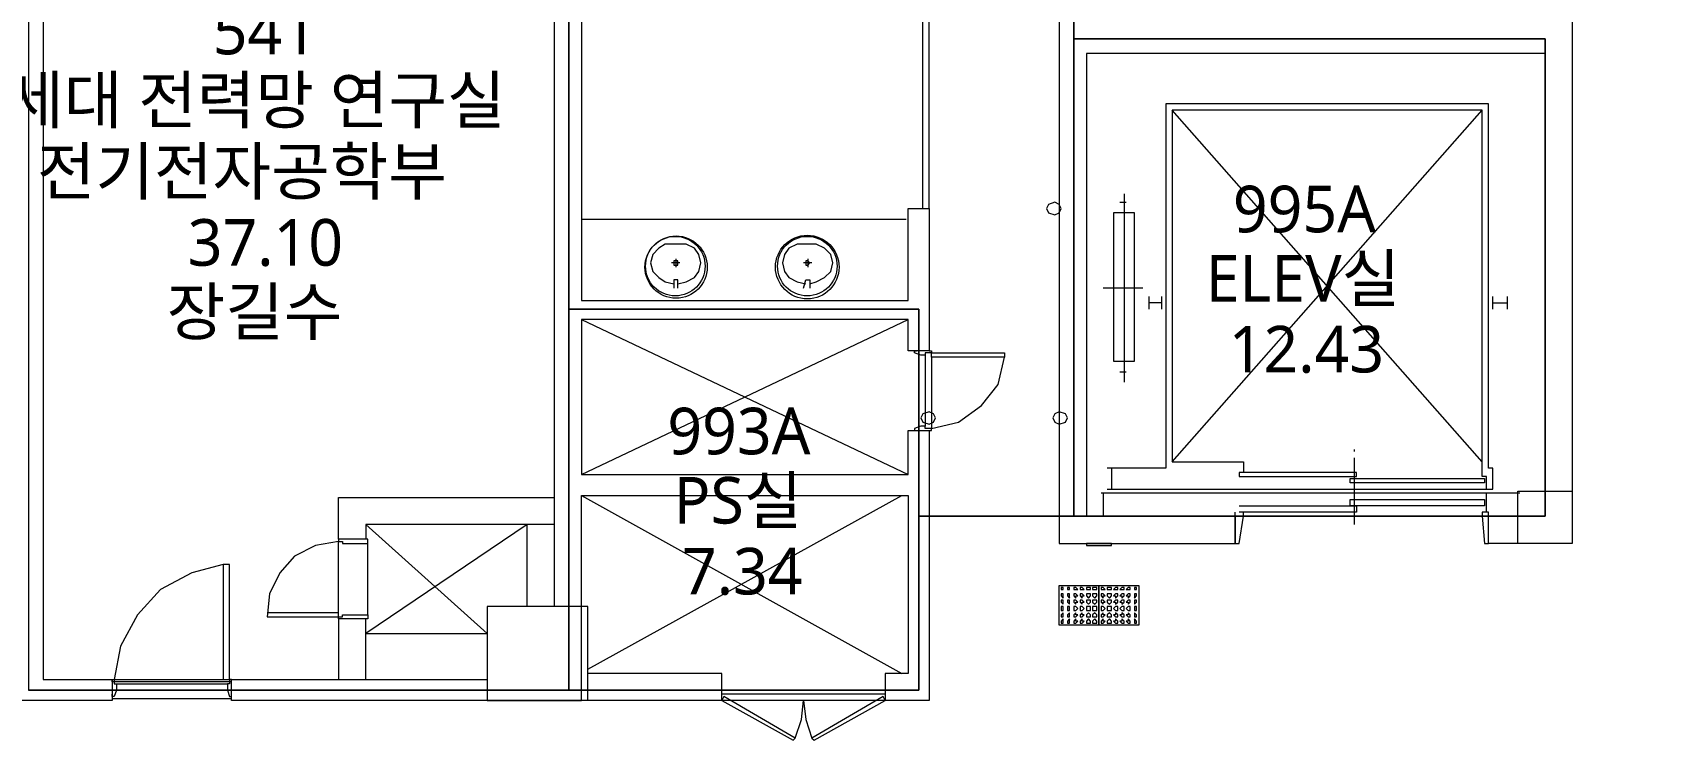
# Model space of a CAD drawing. Header units: millimetres. Extents: x -4048 to 127016, y -1911 to 106724.
# Drawn here: x 60472 to 72594, y 29313 to 34569 of the extents above; entities that cross this region are included whole.
import ezdxf

# ---------------------------------------------------------------- set-up
doc = ezdxf.new("R2010")
doc.units = ezdxf.units.MM
doc.layers.add('PDF_문자', color=7, linetype='Continuous')
doc.layers.add('PDF_형상', color=7, linetype='Continuous')
doc.styles.add('PDF 맑은 고딕', font='malgun.ttf')

msp = doc.modelspace()

# ---------------------------------------------------------------- linework, layer by layer
at = {"layer": 'PDF_형상', "lineweight": 5}
for points in [[(80955, 87744), (80955, 64711), (67502, 64711), (67502, 57681), (68404, 57681), (70192, 57681), (70192, 49764), (71732, 49764), (71732, 42221), (71701, 42221), (68201, 42221), (68201, 34523), (71701, 34523), (71701, 30977), (68201, 30977), (67050, 30977), (67050, 29686), (64453, 29686), (60441, 29686)], [(62945, 42113), (62945, 42719), (62338, 42719), (62338, 42113), (68093, 42113), (68093, 39064), (66319, 39064), (66319, 38862), (68093, 38862), (68093, 30775), (69399, 30775), (69399, 31008)], [(71794, 42113), (68295, 42113), (68295, 39064), (71903, 39064), (71903, 30775), (71281, 30775), (71281, 31008), (71234, 31008), (71234, 30977), (71250, 30775), (71281, 30775)], [(64546, 39064), (64546, 32579), (66973, 32579), (66973, 33263), (67128, 33263), (67128, 32205), (66973, 32205), (66973, 32439), (64546, 32439), (64546, 31288), (66973, 31288), (66973, 31614), (67128, 31614), (67128, 29608), (61949, 29608), (61949, 29764), (63847, 29764)], [(60549, 38862), (60549, 29764), (61063, 29764), (61063, 29608), (59103, 29608), (59103, 29764), (60347, 29764), (60347, 38862)], [(64344, 38364), (64344, 30308)], [(67082, 33263), (67082, 34725)], [(67128, 33263), (67128, 34725)], [(71281, 30977), (71499, 30977), (71499, 31163), (71701, 31163), (71701, 34414), (68295, 34414), (68295, 30977), (69399, 30977), (69399, 30775), (69430, 30775), (69461, 30977), (69461, 31008)], [(68450, 31179), (71312, 31179), (71312, 31334), (71281, 31334), (71281, 34041), (68886, 34041), (68886, 31334), (68450, 31334)], [(71265, 31179), (71265, 31272), (71234, 31272), (71234, 33994), (68932, 33994), (68932, 31381), (69461, 31381), (69461, 31303)], [(68932, 31381), (71234, 33994)], [(71234, 31381), (68932, 33994)], [(68575, 33372), (68575, 31972)], [(68544, 33310), (68590, 33310)], [(64546, 33185), (66957, 33185)], [(65262, 32703), (65324, 32719), (65386, 32750), (65417, 32796), (65433, 32859), (65417, 32921), (65386, 32968), (65324, 32999), (65169, 32999), (65122, 32968), (65075, 32921), (65060, 32859), (65075, 32796), (65122, 32750), (65169, 32719), (65231, 32703)], [(66242, 32703), (66288, 32719), (66351, 32750), (66397, 32796), (66413, 32859), (66397, 32921), (66351, 32968), (66288, 32999), (66148, 32999), (66086, 32968), (66055, 32921), (66040, 32859), (66055, 32796), (66086, 32750), (66148, 32719), (66211, 32703)], [(65277, 32859), (65215, 32859)], [(65246, 32890), (65246, 32828)], [(66257, 32859), (66195, 32859)], [(66226, 32890), (66226, 32828)], [(65262, 32672), (65262, 32734), (65231, 32734), (65231, 32672)], [(66195, 32672), (66211, 32734), (66242, 32734), (66242, 32672)], [(68715, 32672), (68419, 32672)], [(68761, 32516), (68761, 32610)], [(68855, 32516), (68855, 32610)], [(71312, 32516), (71312, 32610)], [(71421, 32516), (71421, 32610)], [(68855, 32563), (68761, 32563)], [(71312, 32563), (71421, 32563)], [(64546, 31288), (66973, 32439)], [(64546, 32439), (66973, 31288)], [(67128, 32205), (67144, 32205), (67144, 32190), (67097, 32190), (67097, 32174), (67066, 32174), (67019, 32190), (67019, 32205), (67035, 32205)], [(67097, 32174), (67097, 31646)], [(67144, 32159), (67144, 31630), (67346, 31677), (67517, 31801), (67641, 31957), (67688, 32159)], [(68544, 32050), (68590, 32050)], [(67128, 31614), (67144, 31614), (67144, 31630), (67097, 31630), (67097, 31646), (67066, 31646), (67019, 31630), (67019, 31614), (67035, 31614)], [(70285, 31459), (70285, 31474)], [(70285, 30915), (70285, 31412)], [(68481, 31334), (68481, 31179)], [(62960, 30246), (62960, 30775), (62960, 30806), (62742, 30806), (62742, 31117), (64344, 31117)], [(64546, 31132), (66926, 29810)], [(64546, 30308), (64546, 31132), (66973, 31132), (66973, 29810), (66802, 29810), (66802, 29608)], [(64593, 29841), (66926, 31132)], [(71514, 31148), (68404, 31148)], [(68419, 31148), (68419, 30977)], [(69430, 31055), (70301, 31055), (70301, 31008), (69430, 31008)], [(71265, 31008), (71265, 31148)], [(64344, 30915), (62945, 30915), (62945, 30806), (62742, 30806), (62742, 30790), (62773, 30790), (62773, 30775), (62960, 30775)], [(64142, 30308), (64142, 30915), (62945, 30106), (63847, 30106), (62945, 30915)], [(61887, 30619), (61654, 30557), (61420, 30432), (61249, 30246), (61125, 30013), (61078, 29764), (61887, 29764)], [(64593, 29608), (64593, 30308), (63847, 30308), (63847, 29608)], [(62742, 30261), (62214, 30261)], [(62945, 29764), (62945, 30215), (62742, 30215), (62742, 30230), (62773, 30230), (62773, 30246), (62960, 30246), (62960, 30215), (62742, 30215), (62742, 29764)], [(61063, 29748), (61063, 29764), (61078, 29764), (61078, 29733), (61094, 29733), (61094, 29686), (61078, 29639), (61063, 29639), (61063, 29655)], [(61094, 29733), (61918, 29733)], [(61949, 29748), (61949, 29764), (61934, 29764), (61934, 29733), (61918, 29733), (61918, 29686), (61934, 29639), (61949, 29639), (61949, 29655)], [(65589, 29608), (65589, 29810), (64593, 29810)], [(66802, 29655), (65589, 29655)], [(66133, 29328), (66180, 29468), (66195, 29608), (66211, 29468), (66257, 29328)]]:
    msp.add_lwpolyline(points, dxfattribs=at)
for points in [[(60441, 38971), (60441, 29686), (64453, 29686), (64453, 32516), (64453, 38971)], [(64453, 38971), (64453, 38706), (64453, 32516), (67050, 32516), (67050, 30977), (68201, 30977), (68201, 34523), (68201, 38971)], [(68201, 30977), (71701, 30977), (71701, 34523), (68201, 34523)], [(68061, 33216), (68093, 33232), (68108, 33263), (68093, 33294), (68061, 33310), (68015, 33294), (67999, 33263), (68015, 33232)], [(68652, 32128), (68652, 33232), (68497, 33232), (68497, 32128)], [(65262, 32859), (65262, 32874), (65246, 32874), (65231, 32874), (65231, 32859), (65231, 32843), (65246, 32843), (65262, 32843)], [(66242, 32859), (66226, 32874), (66211, 32874), (66211, 32859), (66211, 32843), (66226, 32843)], [(64453, 29686), (67050, 29686), (67050, 32516), (64453, 32516)], [(67144, 32190), (67688, 32190), (67688, 32159), (67144, 32159)], [(67066, 31708), (67082, 31677), (67128, 31661), (67159, 31677), (67175, 31708), (67159, 31739), (67128, 31754), (67082, 31739)], [(68155, 31708), (68139, 31739), (68093, 31754), (68061, 31739), (68046, 31708), (68061, 31677), (68093, 31661), (68139, 31677)], [(70301, 31272), (70301, 31303), (69430, 31303), (69430, 31272)], [(71250, 31257), (71250, 31226), (70254, 31226), (70254, 31257)], [(71903, 31163), (71903, 30775), (71499, 30775), (71499, 31163)], [(71250, 31055), (70254, 31055), (70254, 31101), (71250, 31101)], [(62214, 30230), (62742, 30230), (62742, 30790), (62571, 30759), (62416, 30681), (62307, 30557), (62229, 30401)], [(68295, 30759), (68481, 30759), (68481, 30775), (68295, 30775)], [(61934, 29764), (61934, 30619), (61887, 30619), (61887, 29764)], [(68093, 30464), (68388, 30464), (68388, 30168), (68093, 30168)], [(68124, 30432), (68124, 30448), (68108, 30448), (68108, 30432)], [(68170, 30432), (68170, 30448), (68155, 30448), (68155, 30432)], [(68232, 30432), (68217, 30448), (68201, 30448), (68201, 30432), (68217, 30432)], [(68279, 30432), (68264, 30448), (68248, 30448), (68248, 30432), (68264, 30432)], [(68326, 30432), (68326, 30448), (68310, 30448), (68295, 30448), (68295, 30432), (68310, 30432)], [(68372, 30432), (68372, 30448), (68357, 30448), (68341, 30448), (68341, 30432), (68357, 30432)], [(68388, 30464), (68684, 30464), (68684, 30168), (68388, 30168)], [(68435, 30432), (68419, 30448), (68404, 30448), (68404, 30432), (68419, 30432)], [(68481, 30432), (68481, 30448), (68466, 30448), (68450, 30448), (68450, 30432), (68466, 30432)], [(68528, 30432), (68528, 30448), (68512, 30448), (68497, 30432), (68512, 30432)], [(68575, 30432), (68575, 30448), (68559, 30448), (68544, 30432), (68559, 30432)], [(68621, 30432), (68621, 30448), (68606, 30448), (68590, 30432), (68606, 30432)], [(68668, 30432), (68668, 30448), (68652, 30448), (68652, 30432)], [(64546, 29608), (64546, 30308), (63847, 30308), (63847, 29608)], [(68124, 30386), (68124, 30401), (68108, 30401), (68108, 30386), (68124, 30370)], [(68124, 30339), (68124, 30355), (68108, 30355), (68108, 30339), (68124, 30324)], [(68124, 30292), (68124, 30308), (68108, 30308), (68108, 30292), (68108, 30277), (68124, 30277)], [(68170, 30386), (68170, 30401), (68155, 30401), (68155, 30386), (68170, 30370)], [(68170, 30339), (68170, 30355), (68155, 30355), (68155, 30339), (68170, 30324)], [(68170, 30292), (68170, 30308), (68155, 30308), (68155, 30292), (68155, 30277), (68170, 30277)], [(68232, 30386), (68217, 30401), (68201, 30401), (68201, 30386), (68217, 30370), (68217, 30386)], [(68232, 30339), (68217, 30355), (68201, 30355), (68201, 30339), (68217, 30324), (68217, 30339)], [(68232, 30292), (68217, 30308), (68201, 30308), (68201, 30292), (68201, 30277), (68217, 30277)], [(68279, 30386), (68264, 30401), (68248, 30401), (68248, 30386), (68264, 30370), (68264, 30386)], [(68279, 30339), (68264, 30355), (68248, 30355), (68248, 30339), (68264, 30324), (68264, 30339)], [(68279, 30292), (68264, 30308), (68248, 30308), (68248, 30292), (68248, 30277), (68264, 30277)], [(68326, 30386), (68326, 30401), (68310, 30401), (68295, 30401), (68295, 30386), (68310, 30370)], [(68326, 30339), (68326, 30355), (68310, 30355), (68295, 30355), (68295, 30339), (68310, 30324)], [(68326, 30292), (68326, 30308), (68310, 30308), (68295, 30308), (68295, 30292), (68295, 30277), (68310, 30277), (68326, 30277)], [(68372, 30386), (68372, 30401), (68357, 30401), (68341, 30401), (68341, 30386), (68357, 30370)], [(68372, 30339), (68372, 30355), (68357, 30355), (68341, 30355), (68341, 30339), (68357, 30324)], [(68372, 30292), (68372, 30308), (68357, 30308), (68341, 30308), (68341, 30292), (68341, 30277), (68357, 30277), (68372, 30277)], [(68435, 30386), (68419, 30401), (68404, 30401), (68404, 30386), (68419, 30370), (68419, 30386)], [(68435, 30339), (68419, 30355), (68404, 30355), (68404, 30339), (68419, 30324), (68419, 30339)], [(68435, 30292), (68419, 30308), (68404, 30308), (68404, 30292), (68404, 30277), (68419, 30277)], [(68481, 30386), (68481, 30401), (68466, 30401), (68450, 30401), (68450, 30386), (68466, 30370)], [(68481, 30339), (68481, 30355), (68466, 30355), (68450, 30355), (68450, 30339), (68466, 30324)], [(68481, 30292), (68481, 30308), (68466, 30308), (68450, 30308), (68450, 30292), (68450, 30277), (68466, 30277), (68481, 30277)], [(68528, 30386), (68528, 30401), (68512, 30401), (68497, 30386), (68512, 30386), (68512, 30370)], [(68528, 30339), (68528, 30355), (68512, 30355), (68497, 30339), (68512, 30339), (68512, 30324)], [(68528, 30292), (68528, 30308), (68512, 30308), (68497, 30292), (68512, 30277), (68528, 30277)], [(68575, 30386), (68575, 30401), (68559, 30401), (68544, 30386), (68559, 30386), (68559, 30370)], [(68575, 30339), (68575, 30355), (68559, 30355), (68544, 30339), (68559, 30339), (68559, 30324)], [(68575, 30292), (68575, 30308), (68559, 30308), (68544, 30292), (68559, 30277), (68575, 30277)], [(68621, 30386), (68621, 30401), (68606, 30401), (68590, 30386), (68606, 30386), (68606, 30370)], [(68621, 30339), (68621, 30355), (68606, 30355), (68590, 30339), (68606, 30339), (68606, 30324)], [(68621, 30292), (68621, 30308), (68606, 30308), (68590, 30292), (68606, 30277), (68621, 30277)], [(68668, 30386), (68668, 30401), (68652, 30401), (68652, 30386), (68652, 30370)], [(68668, 30339), (68668, 30355), (68652, 30355), (68652, 30339), (68652, 30324)], [(68668, 30292), (68668, 30308), (68652, 30308), (68652, 30292), (68652, 30277), (68668, 30277)], [(68124, 30246), (68124, 30261), (68108, 30246), (68108, 30230), (68124, 30230)], [(68124, 30199), (68124, 30215), (68108, 30199), (68108, 30184), (68124, 30184)], [(68170, 30246), (68170, 30261), (68155, 30246), (68155, 30230), (68170, 30230)], [(68170, 30199), (68170, 30215), (68155, 30199), (68155, 30184), (68170, 30184)], [(68232, 30246), (68217, 30246), (68217, 30261), (68201, 30246), (68201, 30230), (68217, 30230)], [(68232, 30199), (68217, 30199), (68217, 30215), (68201, 30199), (68201, 30184), (68217, 30184)], [(68279, 30246), (68264, 30246), (68264, 30261), (68248, 30246), (68248, 30230), (68264, 30230)], [(68279, 30199), (68264, 30199), (68264, 30215), (68248, 30199), (68248, 30184), (68264, 30184)], [(68326, 30246), (68310, 30261), (68295, 30246), (68295, 30230), (68310, 30230), (68326, 30230)], [(68326, 30199), (68310, 30215), (68295, 30199), (68295, 30184), (68310, 30184), (68326, 30184)], [(68372, 30246), (68357, 30261), (68341, 30246), (68341, 30230), (68357, 30230), (68372, 30230)], [(68372, 30199), (68357, 30215), (68341, 30199), (68341, 30184), (68357, 30184), (68372, 30184)], [(68435, 30246), (68419, 30246), (68419, 30261), (68404, 30246), (68404, 30230), (68419, 30230)], [(68435, 30199), (68419, 30199), (68419, 30215), (68404, 30199), (68404, 30184), (68419, 30184)], [(68481, 30246), (68466, 30261), (68450, 30246), (68450, 30230), (68466, 30230), (68481, 30230)], [(68481, 30199), (68466, 30215), (68450, 30199), (68450, 30184), (68466, 30184), (68481, 30184)], [(68528, 30246), (68512, 30261), (68512, 30246), (68497, 30246), (68512, 30230), (68528, 30230)], [(68528, 30199), (68512, 30215), (68512, 30199), (68497, 30199), (68512, 30184), (68528, 30184)], [(68575, 30246), (68559, 30261), (68559, 30246), (68544, 30246), (68559, 30230), (68575, 30230)], [(68575, 30199), (68559, 30215), (68559, 30199), (68544, 30199), (68559, 30184), (68575, 30184)], [(68621, 30246), (68606, 30261), (68606, 30246), (68590, 30246), (68606, 30230), (68621, 30230)], [(68621, 30199), (68606, 30215), (68606, 30199), (68590, 30199), (68606, 30184), (68621, 30184)], [(68668, 30246), (68652, 30261), (68652, 30246), (68652, 30230), (68668, 30230)], [(68668, 30199), (68652, 30215), (68652, 30199), (68652, 30184), (68668, 30184)], [(61949, 29748), (61063, 29748), (61063, 29624), (61949, 29624)], [(65604, 29639), (65589, 29608), (66117, 29313), (66133, 29328)], [(66786, 29639), (66257, 29328), (66273, 29313), (66802, 29608)]]:
    msp.add_lwpolyline(points, close=True, dxfattribs=at)
for centre, radius in [((65249, 32828), 231), ((65243, 32835), 221), ((66223, 32828), 236), ((66223, 32835), 221)]:
    msp.add_circle(centre, radius, dxfattribs=at)

# ---------------------------------------------------------------- texts
at = {"layer": 'PDF_문자', "attachment_point": 4, "style": 'PDF 맑은 고딕'}
for s, insert, char_height in [('541', (61809, 34579), 346.5), ('차세대 전력망 연구실', (59834, 34050), 346.53), ('전기전자공학부', (60503, 33521), 346.5), ('995A', (69383, 33257), 346.5), ('37.10', (61623, 33008), 346.5), ('ELEV실', (69181, 32728), 346.5), ('장길수', (61467, 32479), 346.5), ('12.43', (69352, 32215), 346.5), ('993A', (65184, 31608), 346.5), ('PS실', (65231, 31080), 346.5), ('7.34', (65293, 30566), 346.5)]:
    msp.add_mtext(s, dxfattribs=dict(at, insert=insert, char_height=char_height))

doc.saveas('drawing.dxf')
